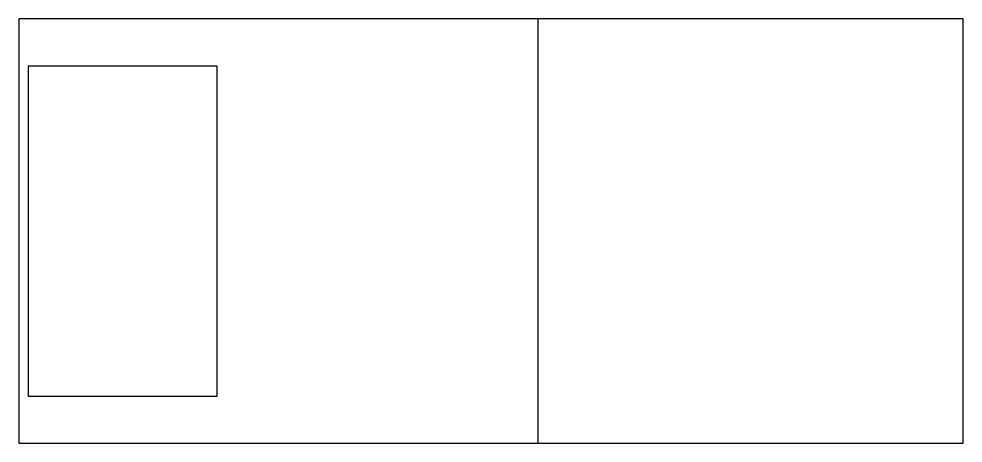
# Model space of a CAD drawing. Header units: metres. Extents: x -1 to 1, y -0.45 to 0.45.
import ezdxf

# ---------------------------------------------------------------- set-up
doc = ezdxf.new("R2010")
doc.units = ezdxf.units.M
doc.layers.add('XARCH-PLAN', color=2, linetype='Continuous')

# ---------------------------------------------------------------- blocks, each defined once
blk = doc.blocks.new('XA-Bed-Single')
blk.add_line((0.1, -0.45), (0.1, 0.45))
for points in [[(-1, -0.45), (1, -0.45), (1, 0.45), (-1, 0.45)], [(-0.98, -0.35), (-0.58, -0.35), (-0.58, 0.35), (-0.98, 0.35)]]:
    blk.add_lwpolyline(points, close=True)

msp = doc.modelspace()

# ---------------------------------------------------------------- block references
at = {"layer": 'XARCH-PLAN'}
msp.add_blockref('XA-Bed-Single', (0, 0), dxfattribs=at)

doc.saveas('drawing.dxf')
